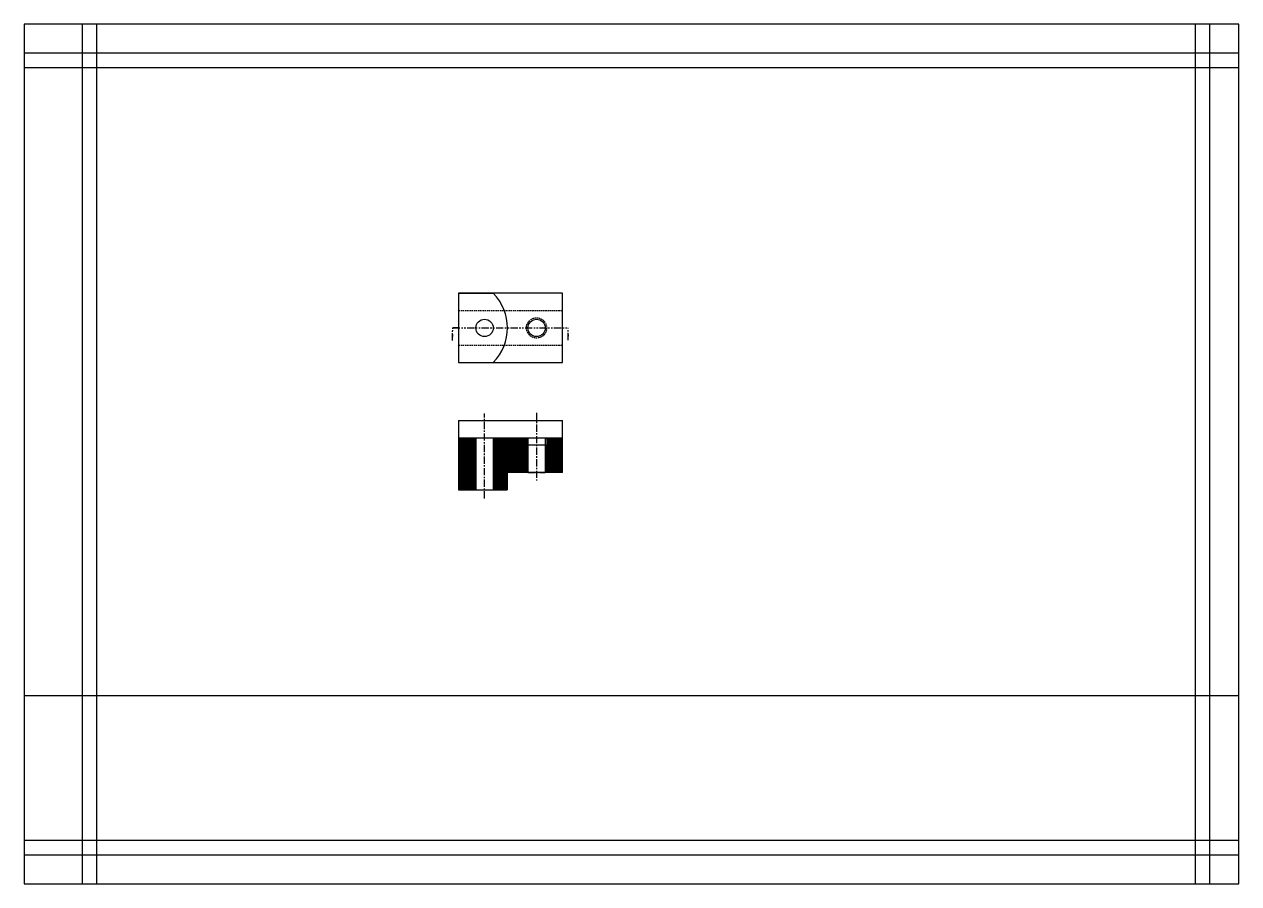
# Model space of a CAD drawing. Header units: inches. Extents: x 0 to 420, y 0 to 297.
import ezdxf

# ---------------------------------------------------------------- set-up
doc = ezdxf.new("R2010")
doc.units = ezdxf.units.IN
doc.header["$LTSCALE"] = 2
doc.header["$MEASUREMENT"] = 0
for name, pattern in [('CENTER', [2, 1.25, -0.25, 0.25, -0.25]), ('HIDDEN', [0.375, 0.25, -0.125]), ('PHANTOM', [2.5, 1.25, -0.25, 0.25, -0.25, 0.25, -0.25])]:
    doc.linetypes.add(name, pattern=pattern)
doc.styles.get("Standard").update_dxf_attribs({"font": 'arial.ttf'})
doc.dimstyles.get("Standard").update_dxf_attribs({"dimtxt": 0.18, "dimasz": 0.18, "dimexe": 0.18, "dimexo": 0.0625, "dimgap": 0.09, "dimtad": 0, "dimtih": 1, "dimtoh": 1, "dimdec": 4, "dimzin": 0, "dimdsep": 46, "dimtxsty": 'Standard', "dimcen": 0.09, "dimadec": 0, "dimazin": 0, "dimtfac": 1, "dimtdec": 4, "dimtofl": 0, "dimtmove": 0, "dimatfit": 3, "dimfxl": 1, "dimtolj": 1, "dimtzin": 0, "dimarcsym": 0})

msp = doc.modelspace()

# ---------------------------------------------------------------- hatches: boundary and pattern name
at = {"linetype": 'CENTER'}
h = msp.add_hatch(dxfattribs=at)
h.set_pattern_fill('ANSI32', color=256)
h.paths.add_polyline_path([(173.67, 142.12), (167.05, 142.12), (167.05, 136.07), (162.17, 136.07), (162.17, 154.07), (173.67, 154.07)])
h.paths.add_polyline_path([(156.17, 154.07), (150.17, 154.07), (150.17, 136.07), (156.17, 136.07)])
h = msp.add_hatch(dxfattribs=at)
h.set_pattern_fill('ANSI32', color=256)
h.paths.add_polyline_path([(174.17, 151.67), (173.67, 151.67), (173.67, 154.07), (162.17, 154.07), (162.17, 136.07), (167.05, 136.07), (167.05, 142.12), (174.17, 142.12)])
h = msp.add_hatch(dxfattribs=at)
h.set_pattern_fill('ANSI32', color=256)
h.paths.add_polyline_path([(186.17, 154.07), (180.67, 154.07), (180.67, 151.67), (180.17, 151.67), (180.17, 142.12), (186.17, 142.12)])

# ---------------------------------------------------------------- linework, layer by layer
for p, q in [((420, 297), (0, 297)), ((0, 297), (0, 0)), ((20, 297), (20, 0)), ((25, 297), (25, 0)), ((405, 0), (405, 297)), ((410, 0), (410, 297)), ((420, 0), (420, 297)), ((420, 287), (0, 287)), ((420, 282), (0, 282)), ((150.17, 204.07), (162.17, 204.07)), ((186.17, 204.07), (150.17, 204.07)), ((150.17, 204.07), (150.17, 180.07)), ((186.17, 180.07), (186.17, 204.07)), ((150.17, 180.07), (186.17, 180.07)), ((0, 65), (420, 65)), ((0, 15), (420, 15)), ((0, 10), (420, 10)), ((0, 0), (420, 0))]:
    msp.add_line(p, q)
at = {"linetype": 'HIDDEN'}
for p, q in [((150.17, 204.07), (150.17, 198.07)), ((150.17, 198.07), (186.17, 198.07)), ((150.17, 186.07), (186.17, 186.07)), ((156.17, 154.07), (162.17, 154.07)), ((174.17, 154.07), (180.17, 154.07))]:
    msp.add_line(p, q, dxfattribs=at)
at = {"linetype": 'PHANTOM'}
for p, q in [((150.17, 192.07), (148.17, 192.07)), ((148.17, 192.07), (188.1, 192.07))]:
    msp.add_line(p, q, dxfattribs=at)
at = {"linetype": 'Continuous'}
for p, q in [((150.17, 160.07), (150.17, 136.07)), ((150.17, 160.07), (186.17, 160.07)), ((186.17, 142.12), (186.17, 160.07)), ((150.17, 154.07), (186.17, 154.07)), ((156.17, 154.07), (156.17, 136.06)), ((162.17, 154.07), (162.17, 135.92)), ((173.67, 154.07), (173.67, 151.67)), ((173.67, 151.67), (180.67, 151.67)), ((174.17, 154.07), (174.17, 142.12)), ((180.17, 154.07), (180.17, 142.12)), ((180.67, 154.07), (180.67, 151.67)), ((167.05, 142.12), (167.05, 136.12)), ((167.05, 136.12), (167.05, 142.12)), ((186.17, 142.12), (167.05, 142.12)), ((150.17, 136.07), (167.05, 136.07))]:
    msp.add_line(p, q, dxfattribs=at)
at = {"linetype": 'CENTER'}
for p, q in [((159.17, 133.13), (159.17, 162.44)), ((177.17, 162.71), (177.17, 139.38)), ((174.17, 142.12), (180.17, 142.12))]:
    msp.add_line(p, q, dxfattribs=at)
for centre in [(159.17, 192.07), (177.17, 192.07)]:
    msp.add_circle(centre, 3)
at = {"linetype": 'HIDDEN'}
msp.add_circle((177.17, 192.07), 3.5, dxfattribs=at)
msp.add_arc((149.88, 192.07), 17.18, 315.6797, 44.3203)

# ---------------------------------------------------------------- leaders
at = {"linetype": 'PHANTOM'}
for points in [[(148.09, 187.76), (148.17, 192.07)], [(188.1, 187.83), (188.1, 192.07)]]:
    msp.add_leader(points, dimstyle='Standard', override={"dimasz": 2, "dimgap": 0.09, "dimtad": 0}, dxfattribs=at)

doc.saveas('drawing.dxf')
